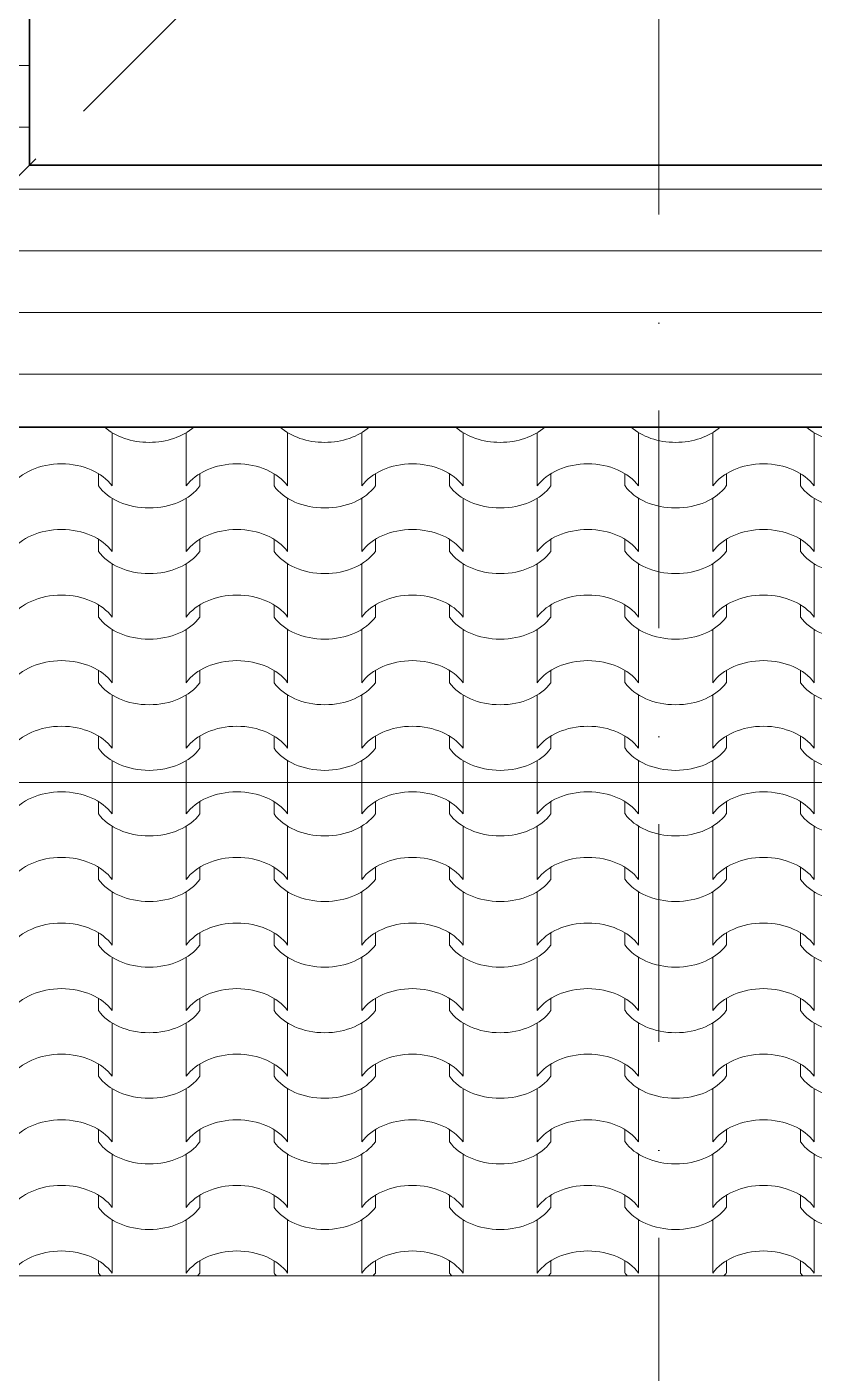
# Model space of a CAD drawing. Header units: millimetres. Extents: x -6000 to 12300, y -11438 to 14364.
# Drawn here: x 2996 to 4272, y -4719 to -2537 of the extents above; entities that cross this region are included whole.
import ezdxf

# ---------------------------------------------------------------- set-up
doc = ezdxf.new("R2010")
doc.units = ezdxf.units.MM
doc.header["$MEASUREMENT"] = 0
doc.linetypes.add('Dot & Dashed', pattern=[670.277762, 352.777767, -176.388884, 0, -141.111112])
doc.linetypes.add('Hidden Line', pattern=[391.222223, 282.222223, -109])
for name, color, linetype in [('Marker - Section', 7, 'Continuous'), ('Shell - Roof', 7, 'Continuous'), ('Structural - Bearing', 7, 'Continuous')]:
    doc.layers.add(name, color=color, linetype=linetype)
for name, color, linetype, lineweight, true_color in [('Marker - Section_Pen_No__85', 7, 'Continuous', 20, 0x80c2ff), ('Shell - Roof_Pen_No__172', 7, 'Continuous', 13, 0xbf8080), ('Shell - Roof_Pen_No__92', 7, 'Continuous', 13, 0xbf8080), ('Structural - Bearing_Pen_No__89', 7, 'Continuous', 20, 0x71cebe)]:
    doc.layers.add(name, color=color, linetype=linetype, lineweight=lineweight, true_color=true_color)
doc.layers.add('Shell - Roof_Pen_No__32', color=15, linetype='Continuous', lineweight=35)

# ---------------------------------------------------------------- blocks, each defined once
blk = doc.blocks.new('Slab_1_5', base_point=(5100, -111.4))
at = {"layer": 'Structural - Bearing_Pen_No__89', "linetype": 'Continuous', "flags": 128}
blk.add_lwpolyline([(5100, -111.4), (5100, 3238.6), (11500, 3238.6), (11500, -3761.4), (2000, -3761.4), (2000, -111.4)], close=True, dxfattribs=at)
blk = doc.blocks.new('*X3')
at = {"layer": 'Shell - Roof_Pen_No__92', "linetype": 'Continuous'}
for p, q in [((3133.9, -3194.8), (3133.9, -3237.9)), ((3254.1, -3194.8), (3254.1, -3237.9)), ((3418.4, -3194.8), (3418.4, -3237.9)), ((3538.6, -3194.8), (3538.6, -3237.9)), ((3702.8, -3194.8), (3702.8, -3237.9)), ((3823.1, -3194.8), (3823.1, -3237.9)), ((3987.3, -3194.8), (3987.3, -3237.9)), ((4107.6, -3194.8), (4107.6, -3237.9)), ((4271.8, -3194.8), (4271.8, -3237.9)), ((3133.9, -3237.9), (3133.9, -3281)), ((3254.1, -3237.9), (3254.1, -3281)), ((3418.4, -3237.9), (3418.4, -3281)), ((3538.6, -3237.9), (3538.6, -3281)), ((3702.8, -3237.9), (3702.8, -3281)), ((3823.1, -3237.9), (3823.1, -3281)), ((3987.3, -3237.9), (3987.3, -3281)), ((4107.6, -3237.9), (4107.6, -3281)), ((4271.8, -3237.9), (4271.8, -3281)), ((3111.9, -3261.2), (3111.9, -3281)), ((3276.1, -3261.2), (3276.1, -3281)), ((3396.4, -3261.2), (3396.4, -3281)), ((3560.6, -3261.2), (3560.6, -3281)), ((3680.8, -3261.2), (3680.8, -3281)), ((3845.1, -3261.2), (3845.1, -3281)), ((3965.3, -3261.2), (3965.3, -3281)), ((4129.6, -3261.2), (4129.6, -3281)), ((4249.8, -3261.2), (4249.8, -3281)), ((3133.9, -3301.1), (3133.9, -3344.2)), ((3254.1, -3301.1), (3254.1, -3344.2)), ((3418.4, -3301.1), (3418.4, -3344.2)), ((3538.6, -3301.1), (3538.6, -3344.2)), ((3702.8, -3301.1), (3702.8, -3344.2)), ((3823.1, -3301.1), (3823.1, -3344.2)), ((3987.3, -3301.1), (3987.3, -3344.2)), ((4107.6, -3301.1), (4107.6, -3344.2)), ((4271.8, -3301.1), (4271.8, -3344.2)), ((3133.9, -3344.2), (3133.9, -3387.3)), ((3254.1, -3344.2), (3254.1, -3387.3)), ((3418.4, -3344.2), (3418.4, -3387.3)), ((3538.6, -3344.2), (3538.6, -3387.3)), ((3702.8, -3344.2), (3702.8, -3387.3)), ((3823.1, -3344.2), (3823.1, -3387.3)), ((3987.3, -3344.2), (3987.3, -3387.3)), ((4107.6, -3344.2), (4107.6, -3387.3)), ((4271.8, -3344.2), (4271.8, -3387.3)), ((3111.9, -3367.5), (3111.9, -3387.3)), ((3276.1, -3367.5), (3276.1, -3387.3)), ((3396.4, -3367.5), (3396.4, -3387.3)), ((3560.6, -3367.5), (3560.6, -3387.3)), ((3680.8, -3367.5), (3680.8, -3387.3)), ((3845.1, -3367.5), (3845.1, -3387.3)), ((3965.3, -3367.5), (3965.3, -3387.3)), ((4129.6, -3367.5), (4129.6, -3387.3)), ((4249.8, -3367.5), (4249.8, -3387.3)), ((3133.9, -3407.4), (3133.9, -3450.5)), ((3254.1, -3407.4), (3254.1, -3450.5)), ((3418.4, -3407.4), (3418.4, -3450.5)), ((3538.6, -3407.4), (3538.6, -3450.5)), ((3702.8, -3407.4), (3702.8, -3450.5)), ((3823.1, -3407.4), (3823.1, -3450.5)), ((3987.3, -3407.4), (3987.3, -3450.5)), ((4107.6, -3407.4), (4107.6, -3450.5)), ((4271.8, -3407.4), (4271.8, -3450.5)), ((3133.9, -3450.5), (3133.9, -3493.6)), ((3254.1, -3450.5), (3254.1, -3493.6)), ((3418.4, -3450.5), (3418.4, -3493.6)), ((3538.6, -3450.5), (3538.6, -3493.6)), ((3702.8, -3450.5), (3702.8, -3493.6)), ((3823.1, -3450.5), (3823.1, -3493.6)), ((3987.3, -3450.5), (3987.3, -3493.6)), ((4107.6, -3450.5), (4107.6, -3493.6)), ((4271.8, -3450.5), (4271.8, -3493.6)), ((3111.9, -3473.8), (3111.9, -3493.6)), ((3276.1, -3473.8), (3276.1, -3493.6)), ((3396.4, -3473.8), (3396.4, -3493.6)), ((3560.6, -3473.8), (3560.6, -3493.6)), ((3680.8, -3473.8), (3680.8, -3493.6)), ((3845.1, -3473.8), (3845.1, -3493.6)), ((3965.3, -3473.8), (3965.3, -3493.6)), ((4129.6, -3473.8), (4129.6, -3493.6)), ((4249.8, -3473.8), (4249.8, -3493.6)), ((3133.9, -3513.7), (3133.9, -3556.8)), ((3254.1, -3513.7), (3254.1, -3556.8)), ((3418.4, -3513.7), (3418.4, -3556.8)), ((3538.6, -3513.7), (3538.6, -3556.8)), ((3702.8, -3513.7), (3702.8, -3556.8)), ((3823.1, -3513.7), (3823.1, -3556.8)), ((3987.3, -3513.7), (3987.3, -3556.8)), ((4107.6, -3513.7), (4107.6, -3556.8)), ((4271.8, -3513.7), (4271.8, -3556.8)), ((3133.9, -3556.8), (3133.9, -3599.9)), ((3254.1, -3556.8), (3254.1, -3599.9)), ((3418.4, -3556.8), (3418.4, -3599.9)), ((3538.6, -3556.8), (3538.6, -3599.9)), ((3702.8, -3556.8), (3702.8, -3599.9)), ((3823.1, -3556.8), (3823.1, -3599.9)), ((3987.3, -3556.8), (3987.3, -3599.9)), ((4107.6, -3556.8), (4107.6, -3599.9)), ((4271.8, -3556.8), (4271.8, -3599.9)), ((3111.9, -3580.1), (3111.9, -3599.9)), ((3276.1, -3580.1), (3276.1, -3599.9)), ((3396.4, -3580.1), (3396.4, -3599.9)), ((3560.6, -3580.1), (3560.6, -3599.9)), ((3680.8, -3580.1), (3680.8, -3599.9)), ((3845.1, -3580.1), (3845.1, -3599.9)), ((3965.3, -3580.1), (3965.3, -3599.9)), ((4129.6, -3580.1), (4129.6, -3599.9)), ((4249.8, -3580.1), (4249.8, -3599.9)), ((3133.9, -3620), (3133.9, -3663.1)), ((3254.1, -3620), (3254.1, -3663.1)), ((3418.4, -3620), (3418.4, -3663.1)), ((3538.6, -3620), (3538.6, -3663.1)), ((3702.8, -3620), (3702.8, -3663.1)), ((3823.1, -3620), (3823.1, -3663.1)), ((3987.3, -3620), (3987.3, -3663.1)), ((4107.6, -3620), (4107.6, -3663.1)), ((4271.8, -3620), (4271.8, -3663.1)), ((3133.9, -3663.1), (3133.9, -3706.2)), ((3254.1, -3663.1), (3254.1, -3706.2)), ((3418.4, -3663.1), (3418.4, -3706.2)), ((3538.6, -3663.1), (3538.6, -3706.2)), ((3702.8, -3663.1), (3702.8, -3706.2)), ((3823.1, -3663.1), (3823.1, -3706.2)), ((3987.3, -3663.1), (3987.3, -3706.2)), ((4107.6, -3663.1), (4107.6, -3706.2)), ((4271.8, -3663.1), (4271.8, -3706.2)), ((3111.9, -3686.4), (3111.9, -3706.2)), ((3276.1, -3686.4), (3276.1, -3706.2)), ((3396.4, -3686.4), (3396.4, -3706.2)), ((3560.6, -3686.4), (3560.6, -3706.2)), ((3680.8, -3686.4), (3680.8, -3706.2)), ((3845.1, -3686.4), (3845.1, -3706.2)), ((3965.3, -3686.4), (3965.3, -3706.2)), ((4129.6, -3686.4), (4129.6, -3706.2)), ((4249.8, -3686.4), (4249.8, -3706.2)), ((3133.9, -3726.3), (3133.9, -3769.4)), ((3254.1, -3726.3), (3254.1, -3769.4)), ((3418.4, -3726.3), (3418.4, -3769.4)), ((3538.6, -3726.3), (3538.6, -3769.4)), ((3702.8, -3726.3), (3702.8, -3769.4)), ((3823.1, -3726.3), (3823.1, -3769.4)), ((3987.3, -3726.3), (3987.3, -3769.4)), ((4107.6, -3726.3), (4107.6, -3769.4)), ((4271.8, -3726.3), (4271.8, -3769.4)), ((3133.9, -3769.4), (3133.9, -3812.5)), ((3254.1, -3769.4), (3254.1, -3812.5)), ((3418.4, -3769.4), (3418.4, -3812.5)), ((3538.6, -3769.4), (3538.6, -3812.5)), ((3702.8, -3769.4), (3702.8, -3812.5)), ((3823.1, -3769.4), (3823.1, -3812.5)), ((3987.3, -3769.4), (3987.3, -3812.5)), ((4107.6, -3769.4), (4107.6, -3812.5)), ((4271.8, -3769.4), (4271.8, -3812.5)), ((3111.9, -3792.7), (3111.9, -3812.5)), ((3276.1, -3792.7), (3276.1, -3812.5)), ((3396.4, -3792.7), (3396.4, -3812.5)), ((3560.6, -3792.7), (3560.6, -3812.5)), ((3680.8, -3792.7), (3680.8, -3812.5)), ((3845.1, -3792.7), (3845.1, -3812.5)), ((3965.3, -3792.7), (3965.3, -3812.5)), ((4129.6, -3792.7), (4129.6, -3812.5)), ((4249.8, -3792.7), (4249.8, -3812.5)), ((3133.9, -3832.6), (3133.9, -3875.7)), ((3254.1, -3832.6), (3254.1, -3875.7)), ((3418.4, -3832.6), (3418.4, -3875.7)), ((3538.6, -3832.6), (3538.6, -3875.7)), ((3702.8, -3832.6), (3702.8, -3875.7)), ((3823.1, -3832.6), (3823.1, -3875.7)), ((3987.3, -3832.6), (3987.3, -3875.7)), ((4107.6, -3832.6), (4107.6, -3875.7)), ((4271.8, -3832.6), (4271.8, -3875.7)), ((3133.9, -3875.7), (3133.9, -3918.8)), ((3254.1, -3875.7), (3254.1, -3918.8)), ((3418.4, -3875.7), (3418.4, -3918.8)), ((3538.6, -3875.7), (3538.6, -3918.8)), ((3702.8, -3875.7), (3702.8, -3918.8)), ((3823.1, -3875.7), (3823.1, -3918.8)), ((3987.3, -3875.7), (3987.3, -3918.8)), ((4107.6, -3875.7), (4107.6, -3918.8)), ((4271.8, -3875.7), (4271.8, -3918.8)), ((3111.9, -3899), (3111.9, -3918.8)), ((3276.1, -3899), (3276.1, -3918.8)), ((3396.4, -3899), (3396.4, -3918.8)), ((3560.6, -3899), (3560.6, -3918.8)), ((3680.8, -3899), (3680.8, -3918.8)), ((3845.1, -3899), (3845.1, -3918.8)), ((3965.3, -3899), (3965.3, -3918.8)), ((4129.6, -3899), (4129.6, -3918.8)), ((4249.8, -3899), (4249.8, -3918.8)), ((3133.9, -3938.9), (3133.9, -3982)), ((3254.1, -3938.9), (3254.1, -3982)), ((3418.4, -3938.9), (3418.4, -3982)), ((3538.6, -3938.9), (3538.6, -3982)), ((3702.8, -3938.9), (3702.8, -3982)), ((3823.1, -3938.9), (3823.1, -3982)), ((3987.3, -3938.9), (3987.3, -3982)), ((4107.6, -3938.9), (4107.6, -3982)), ((4271.8, -3938.9), (4271.8, -3982)), ((3133.9, -3982), (3133.9, -4025.1)), ((3254.1, -3982), (3254.1, -4025.1)), ((3418.4, -3982), (3418.4, -4025.1)), ((3538.6, -3982), (3538.6, -4025.1)), ((3702.8, -3982), (3702.8, -4025.1)), ((3823.1, -3982), (3823.1, -4025.1)), ((3987.3, -3982), (3987.3, -4025.1)), ((4107.6, -3982), (4107.6, -4025.1)), ((4271.8, -3982), (4271.8, -4025.1)), ((3111.9, -4005.3), (3111.9, -4025.1)), ((3276.1, -4005.3), (3276.1, -4025.1)), ((3396.4, -4005.3), (3396.4, -4025.1)), ((3560.6, -4005.3), (3560.6, -4025.1)), ((3680.8, -4005.3), (3680.8, -4025.1)), ((3845.1, -4005.3), (3845.1, -4025.1)), ((3965.3, -4005.3), (3965.3, -4025.1)), ((4129.6, -4005.3), (4129.6, -4025.1)), ((4249.8, -4005.3), (4249.8, -4025.1)), ((3133.9, -4045.2), (3133.9, -4088.3)), ((3254.1, -4045.2), (3254.1, -4088.3)), ((3418.4, -4045.2), (3418.4, -4088.3)), ((3538.6, -4045.2), (3538.6, -4088.3)), ((3702.8, -4045.2), (3702.8, -4088.3)), ((3823.1, -4045.2), (3823.1, -4088.3)), ((3987.3, -4045.2), (3987.3, -4088.3)), ((4107.6, -4045.2), (4107.6, -4088.3)), ((4271.8, -4045.2), (4271.8, -4088.3)), ((3133.9, -4088.3), (3133.9, -4131.4)), ((3254.1, -4088.3), (3254.1, -4131.4)), ((3418.4, -4088.3), (3418.4, -4131.4)), ((3538.6, -4088.3), (3538.6, -4131.4)), ((3702.8, -4088.3), (3702.8, -4131.4)), ((3823.1, -4088.3), (3823.1, -4131.4)), ((3987.3, -4088.3), (3987.3, -4131.4)), ((4107.6, -4088.3), (4107.6, -4131.4)), ((4271.8, -4088.3), (4271.8, -4131.4)), ((3111.9, -4111.6), (3111.9, -4131.4)), ((3276.1, -4111.6), (3276.1, -4131.4)), ((3396.4, -4111.6), (3396.4, -4131.4)), ((3560.6, -4111.6), (3560.6, -4131.4)), ((3680.8, -4111.6), (3680.8, -4131.4)), ((3845.1, -4111.6), (3845.1, -4131.4)), ((3965.3, -4111.6), (3965.3, -4131.4)), ((4129.6, -4111.6), (4129.6, -4131.4)), ((4249.8, -4111.6), (4249.8, -4131.4)), ((3133.9, -4151.5), (3133.9, -4194.6)), ((3254.1, -4151.5), (3254.1, -4194.6)), ((3418.4, -4151.5), (3418.4, -4194.6)), ((3538.6, -4151.5), (3538.6, -4194.6)), ((3702.8, -4151.5), (3702.8, -4194.6)), ((3823.1, -4151.5), (3823.1, -4194.6)), ((3987.3, -4151.5), (3987.3, -4194.6)), ((4107.6, -4151.5), (4107.6, -4194.6)), ((4271.8, -4151.5), (4271.8, -4194.6)), ((3133.9, -4194.6), (3133.9, -4237.7)), ((3254.1, -4194.6), (3254.1, -4237.7)), ((3418.4, -4194.6), (3418.4, -4237.7)), ((3538.6, -4194.6), (3538.6, -4237.7)), ((3702.8, -4194.6), (3702.8, -4237.7)), ((3823.1, -4194.6), (3823.1, -4237.7)), ((3987.3, -4194.6), (3987.3, -4237.7)), ((4107.6, -4194.6), (4107.6, -4237.7)), ((4271.8, -4194.6), (4271.8, -4237.7)), ((3111.9, -4217.9), (3111.9, -4237.7)), ((3276.1, -4217.9), (3276.1, -4237.7)), ((3396.4, -4217.9), (3396.4, -4237.7)), ((3560.6, -4217.9), (3560.6, -4237.7)), ((3680.8, -4217.9), (3680.8, -4237.7)), ((3845.1, -4217.9), (3845.1, -4237.7)), ((3965.3, -4217.9), (3965.3, -4237.7)), ((4129.6, -4217.9), (4129.6, -4237.7)), ((4249.8, -4217.9), (4249.8, -4237.7)), ((3133.9, -4257.8), (3133.9, -4300.9)), ((3254.1, -4257.8), (3254.1, -4300.9)), ((3418.4, -4257.8), (3418.4, -4300.9)), ((3538.6, -4257.8), (3538.6, -4300.9)), ((3702.8, -4257.8), (3702.8, -4300.9)), ((3823.1, -4257.8), (3823.1, -4300.9)), ((3987.3, -4257.8), (3987.3, -4300.9)), ((4107.6, -4257.8), (4107.6, -4300.9)), ((4271.8, -4257.8), (4271.8, -4300.9)), ((3133.9, -4300.9), (3133.9, -4344)), ((3254.1, -4300.9), (3254.1, -4344)), ((3418.4, -4300.9), (3418.4, -4344)), ((3538.6, -4300.9), (3538.6, -4344)), ((3702.8, -4300.9), (3702.8, -4344)), ((3823.1, -4300.9), (3823.1, -4344)), ((3987.3, -4300.9), (3987.3, -4344)), ((4107.6, -4300.9), (4107.6, -4344)), ((4271.8, -4300.9), (4271.8, -4344)), ((3111.9, -4324.2), (3111.9, -4344)), ((3276.1, -4324.2), (3276.1, -4344)), ((3396.4, -4324.2), (3396.4, -4344)), ((3560.6, -4324.2), (3560.6, -4344)), ((3680.8, -4324.2), (3680.8, -4344)), ((3845.1, -4324.2), (3845.1, -4344)), ((3965.3, -4324.2), (3965.3, -4344)), ((4129.6, -4324.2), (4129.6, -4344)), ((4249.8, -4324.2), (4249.8, -4344)), ((3133.9, -4364.1), (3133.9, -4407.2)), ((3254.1, -4364.1), (3254.1, -4407.2)), ((3418.4, -4364.1), (3418.4, -4407.2)), ((3538.6, -4364.1), (3538.6, -4407.2)), ((3702.8, -4364.1), (3702.8, -4407.2)), ((3823.1, -4364.1), (3823.1, -4407.2)), ((3987.3, -4364.1), (3987.3, -4407.2)), ((4107.6, -4364.1), (4107.6, -4407.2)), ((4271.8, -4364.1), (4271.8, -4407.2)), ((3133.9, -4407.2), (3133.9, -4450.3)), ((3254.1, -4407.2), (3254.1, -4450.3)), ((3418.4, -4407.2), (3418.4, -4450.3)), ((3538.6, -4407.2), (3538.6, -4450.3)), ((3702.8, -4407.2), (3702.8, -4450.3)), ((3823.1, -4407.2), (3823.1, -4450.3)), ((3987.3, -4407.2), (3987.3, -4450.3)), ((4107.6, -4407.2), (4107.6, -4450.3)), ((4271.8, -4407.2), (4271.8, -4450.3)), ((3111.9, -4430.5), (3111.9, -4450.3)), ((3276.1, -4430.5), (3276.1, -4450.3)), ((3396.4, -4430.5), (3396.4, -4450.3)), ((3560.6, -4430.5), (3560.6, -4450.3)), ((3680.8, -4430.5), (3680.8, -4450.3)), ((3845.1, -4430.5), (3845.1, -4450.3)), ((3965.3, -4430.5), (3965.3, -4450.3)), ((4129.6, -4430.5), (4129.6, -4450.3)), ((4249.8, -4430.5), (4249.8, -4450.3)), ((3133.9, -4470.4), (3133.9, -4513.5)), ((3254.1, -4470.4), (3254.1, -4513.5)), ((3418.4, -4470.4), (3418.4, -4513.5)), ((3538.6, -4470.4), (3538.6, -4513.5)), ((3702.8, -4470.4), (3702.8, -4513.5)), ((3823.1, -4470.4), (3823.1, -4513.5)), ((3987.3, -4470.4), (3987.3, -4513.5)), ((4107.6, -4470.4), (4107.6, -4513.5)), ((4271.8, -4470.4), (4271.8, -4513.5)), ((3133.9, -4513.5), (3133.9, -4556.6)), ((3254.1, -4513.5), (3254.1, -4556.6)), ((3418.4, -4513.5), (3418.4, -4556.6)), ((3538.6, -4513.5), (3538.6, -4556.6)), ((3702.8, -4513.5), (3702.8, -4556.6)), ((3823.1, -4513.5), (3823.1, -4556.6)), ((3987.3, -4513.5), (3987.3, -4556.6)), ((4107.6, -4513.5), (4107.6, -4556.6)), ((4271.8, -4513.5), (4271.8, -4556.6)), ((3111.9, -4536.8), (3111.9, -4556.6)), ((3276.1, -4536.8), (3276.1, -4556.6)), ((3396.4, -4536.8), (3396.4, -4556.6)), ((3560.6, -4536.8), (3560.6, -4556.6)), ((3680.8, -4536.8), (3680.8, -4556.6)), ((3845.1, -4536.8), (3845.1, -4556.6)), ((3965.3, -4536.8), (3965.3, -4556.6)), ((4129.6, -4536.8), (4129.6, -4556.6)), ((4249.8, -4536.8), (4249.8, -4556.6))]:
    blk.add_line(p, q, dxfattribs=at)
for centre, major_axis, start_param, end_param in [((3194, -3145.5), (91.9, 0), 3.807649, 5.617129), ((3478.5, -3145.5), (91.9, 0), 3.807649, 5.617129), ((3763, -3145.5), (91.9, 0), 3.807649, 5.617129), ((4047.4, -3145.5), (91.9, 0), 3.807649, 5.617129), ((4331.9, -3145.5), (91.9, 0), 3.807649, 5.617129), ((3052, -3310.7), (92.5, 0), 1.573772, 2.670554), ((3051.5, -3310.7), (92.5, 0), 0.471039, 1.56782), ((3336.5, -3310.7), (92.5, 0), 1.573772, 2.670554), ((3336, -3310.7), (92.5, 0), 0.471039, 1.56782), ((3621, -3310.7), (92.5, 0), 1.573772, 2.670554), ((3620.4, -3310.7), (92.5, 0), 0.471039, 1.56782), ((3905.5, -3310.7), (92.5, 0), 1.573772, 2.670554), ((3904.9, -3310.7), (92.5, 0), 0.471039, 1.56782), ((4190, -3310.7), (92.5, 0), 1.573772, 2.670554), ((4189.4, -3310.7), (92.5, 0), 0.471039, 1.56782), ((3194, -3251.8), (91.9, 0), 3.607672, 5.817106), ((3478.5, -3251.8), (91.9, 0), 3.607672, 5.817106), ((3763, -3251.8), (91.9, 0), 3.607672, 5.817106), ((4047.4, -3251.8), (91.9, 0), 3.607672, 5.817106), ((4331.9, -3251.8), (91.9, 0), 3.607672, 5.817106), ((3052, -3417), (92.5, 0), 1.573772, 2.670554), ((3051.5, -3417), (92.5, 0), 0.471039, 1.56782), ((3336.5, -3417), (92.5, 0), 1.573772, 2.670554), ((3336, -3417), (92.5, 0), 0.471039, 1.56782), ((3621, -3417), (92.5, 0), 1.573772, 2.670554), ((3620.4, -3417), (92.5, 0), 0.471039, 1.56782), ((3905.5, -3417), (92.5, 0), 1.573772, 2.670554), ((3904.9, -3417), (92.5, 0), 0.471039, 1.56782), ((4190, -3417), (92.5, 0), 1.573772, 2.670554), ((4189.4, -3417), (92.5, 0), 0.471039, 1.56782), ((3194, -3358.1), (91.9, 0), 3.607672, 5.817106), ((3478.5, -3358.1), (91.9, 0), 3.607672, 5.817106), ((3763, -3358.1), (91.9, 0), 3.607672, 5.817106), ((4047.4, -3358.1), (91.9, 0), 3.607672, 5.817106), ((4331.9, -3358.1), (91.9, 0), 3.607672, 5.817106), ((3052, -3523.3), (92.5, 0), 1.573772, 2.670554), ((3051.5, -3523.3), (92.5, 0), 0.471039, 1.56782), ((3336.5, -3523.3), (92.5, 0), 1.573772, 2.670554), ((3336, -3523.3), (92.5, 0), 0.471039, 1.56782), ((3621, -3523.3), (92.5, 0), 1.573772, 2.670554), ((3620.4, -3523.3), (92.5, 0), 0.471039, 1.56782), ((3905.5, -3523.3), (92.5, 0), 1.573772, 2.670554), ((3904.9, -3523.3), (92.5, 0), 0.471039, 1.56782), ((4190, -3523.3), (92.5, 0), 1.573772, 2.670554), ((4189.4, -3523.3), (92.5, 0), 0.471039, 1.56782), ((3194, -3464.4), (91.9, 0), 3.607672, 5.817106), ((3478.5, -3464.4), (91.9, 0), 3.607672, 5.817106), ((3763, -3464.4), (91.9, 0), 3.607672, 5.817106), ((4047.4, -3464.4), (91.9, 0), 3.607672, 5.817106), ((4331.9, -3464.4), (91.9, 0), 3.607672, 5.817106), ((3052, -3629.6), (92.5, 0), 1.573772, 2.670554), ((3051.5, -3629.6), (92.5, 0), 0.471039, 1.56782), ((3336.5, -3629.6), (92.5, 0), 1.573772, 2.670554), ((3336, -3629.6), (92.5, 0), 0.471039, 1.56782), ((3621, -3629.6), (92.5, 0), 1.573772, 2.670554), ((3620.4, -3629.6), (92.5, 0), 0.471039, 1.56782), ((3905.5, -3629.6), (92.5, 0), 1.573772, 2.670554), ((3904.9, -3629.6), (92.5, 0), 0.471039, 1.56782), ((4190, -3629.6), (92.5, 0), 1.573772, 2.670554), ((4189.4, -3629.6), (92.5, 0), 0.471039, 1.56782), ((3194, -3570.7), (91.9, 0), 3.607672, 5.817106), ((3478.5, -3570.7), (91.9, 0), 3.607672, 5.817106), ((3763, -3570.7), (91.9, 0), 3.607672, 5.817106), ((4047.4, -3570.7), (91.9, 0), 3.607672, 5.817106), ((4331.9, -3570.7), (91.9, 0), 3.607672, 5.817106), ((3052, -3735.9), (92.5, 0), 1.573772, 2.670554), ((3051.5, -3735.9), (92.5, 0), 0.471039, 1.56782), ((3336.5, -3735.9), (92.5, 0), 1.573772, 2.670554), ((3336, -3735.9), (92.5, 0), 0.471039, 1.56782), ((3621, -3735.9), (92.5, 0), 1.573772, 2.670554), ((3620.4, -3735.9), (92.5, 0), 0.471039, 1.56782), ((3905.5, -3735.9), (92.5, 0), 1.573772, 2.670554), ((3904.9, -3735.9), (92.5, 0), 0.471039, 1.56782), ((4190, -3735.9), (92.5, 0), 1.573772, 2.670554), ((4189.4, -3735.9), (92.5, 0), 0.471039, 1.56782), ((3194, -3677), (91.9, 0), 3.607672, 5.817106), ((3478.5, -3677), (91.9, 0), 3.607672, 5.817106), ((3763, -3677), (91.9, 0), 3.607672, 5.817106), ((4047.4, -3677), (91.9, 0), 3.607672, 5.817106), ((4331.9, -3677), (91.9, 0), 3.607672, 5.817106), ((3052, -3842.2), (92.5, 0), 1.573772, 2.670554), ((3051.5, -3842.2), (92.5, 0), 0.471039, 1.56782), ((3336.5, -3842.2), (92.5, 0), 1.573772, 2.670554), ((3336, -3842.2), (92.5, 0), 0.471039, 1.56782), ((3621, -3842.2), (92.5, 0), 1.573772, 2.670554), ((3620.4, -3842.2), (92.5, 0), 0.471039, 1.56782), ((3905.5, -3842.2), (92.5, 0), 1.573772, 2.670554), ((3904.9, -3842.2), (92.5, 0), 0.471039, 1.56782), ((4190, -3842.2), (92.5, 0), 1.573772, 2.670554), ((4189.4, -3842.2), (92.5, 0), 0.471039, 1.56782), ((3194, -3783.3), (91.9, 0), 3.607672, 5.817106), ((3478.5, -3783.3), (91.9, 0), 3.607672, 5.817106), ((3763, -3783.3), (91.9, 0), 3.607672, 5.817106), ((4047.4, -3783.3), (91.9, 0), 3.607672, 5.817106), ((4331.9, -3783.3), (91.9, 0), 3.607672, 5.817106), ((3052, -3948.5), (92.5, 0), 1.573772, 2.670554), ((3051.5, -3948.5), (92.5, 0), 0.471039, 1.56782), ((3336.5, -3948.5), (92.5, 0), 1.573772, 2.670554), ((3336, -3948.5), (92.5, 0), 0.471039, 1.56782), ((3621, -3948.5), (92.5, 0), 1.573772, 2.670554), ((3620.4, -3948.5), (92.5, 0), 0.471039, 1.56782), ((3905.5, -3948.5), (92.5, 0), 1.573772, 2.670554), ((3904.9, -3948.5), (92.5, 0), 0.471039, 1.56782), ((4190, -3948.5), (92.5, 0), 1.573772, 2.670554), ((4189.4, -3948.5), (92.5, 0), 0.471039, 1.56782), ((3194, -3889.6), (91.9, 0), 3.607672, 5.817106), ((3478.5, -3889.6), (91.9, 0), 3.607672, 5.817106), ((3763, -3889.6), (91.9, 0), 3.607672, 5.817106), ((4047.4, -3889.6), (91.9, 0), 3.607672, 5.817106), ((4331.9, -3889.6), (91.9, 0), 3.607672, 5.817106), ((3052, -4054.8), (92.5, 0), 1.573772, 2.670554), ((3051.5, -4054.8), (92.5, 0), 0.471039, 1.56782), ((3336.5, -4054.8), (92.5, 0), 1.573772, 2.670554), ((3336, -4054.8), (92.5, 0), 0.471039, 1.56782), ((3621, -4054.8), (92.5, 0), 1.573772, 2.670554), ((3620.4, -4054.8), (92.5, 0), 0.471039, 1.56782), ((3905.5, -4054.8), (92.5, 0), 1.573772, 2.670554), ((3904.9, -4054.8), (92.5, 0), 0.471039, 1.56782), ((4190, -4054.8), (92.5, 0), 1.573772, 2.670554), ((4189.4, -4054.8), (92.5, 0), 0.471039, 1.56782), ((3194, -3995.9), (91.9, 0), 3.607672, 5.817106), ((3478.5, -3995.9), (91.9, 0), 3.607672, 5.817106), ((3763, -3995.9), (91.9, 0), 3.607672, 5.817106), ((4047.4, -3995.9), (91.9, 0), 3.607672, 5.817106), ((4331.9, -3995.9), (91.9, 0), 3.607672, 5.817106), ((3052, -4161.1), (92.5, 0), 1.573772, 2.670554), ((3051.5, -4161.1), (92.5, 0), 0.471039, 1.56782), ((3336.5, -4161.1), (92.5, 0), 1.573772, 2.670554), ((3336, -4161.1), (92.5, 0), 0.471039, 1.56782), ((3621, -4161.1), (92.5, 0), 1.573772, 2.670554), ((3620.4, -4161.1), (92.5, 0), 0.471039, 1.56782), ((3905.5, -4161.1), (92.5, 0), 1.573772, 2.670554), ((3904.9, -4161.1), (92.5, 0), 0.471039, 1.56782), ((4190, -4161.1), (92.5, 0), 1.573772, 2.670554), ((4189.4, -4161.1), (92.5, 0), 0.471039, 1.56782), ((3194, -4102.2), (91.9, 0), 3.607672, 5.817106), ((3478.5, -4102.2), (91.9, 0), 3.607672, 5.817106), ((3763, -4102.2), (91.9, 0), 3.607672, 5.817106), ((4047.4, -4102.2), (91.9, 0), 3.607672, 5.817106), ((4331.9, -4102.2), (91.9, 0), 3.607672, 5.817106), ((3052, -4267.4), (92.5, 0), 1.573772, 2.670554), ((3051.5, -4267.4), (92.5, 0), 0.471039, 1.56782), ((3336.5, -4267.4), (92.5, 0), 1.573772, 2.670554), ((3336, -4267.4), (92.5, 0), 0.471039, 1.56782), ((3621, -4267.4), (92.5, 0), 1.573772, 2.670554), ((3620.4, -4267.4), (92.5, 0), 0.471039, 1.56782), ((3905.5, -4267.4), (92.5, 0), 1.573772, 2.670554), ((3904.9, -4267.4), (92.5, 0), 0.471039, 1.56782), ((4190, -4267.4), (92.5, 0), 1.573772, 2.670554), ((4189.4, -4267.4), (92.5, 0), 0.471039, 1.56782), ((3194, -4208.5), (91.9, 0), 3.607672, 5.817106), ((3478.5, -4208.5), (91.9, 0), 3.607672, 5.817106), ((3763, -4208.5), (91.9, 0), 3.607672, 5.817106), ((4047.4, -4208.5), (91.9, 0), 3.607672, 5.817106), ((4331.9, -4208.5), (91.9, 0), 3.607672, 5.817106), ((3052, -4373.7), (92.5, 0), 1.573772, 2.670554), ((3051.5, -4373.7), (92.5, 0), 0.471039, 1.56782), ((3336.5, -4373.7), (92.5, 0), 1.573772, 2.670554), ((3336, -4373.7), (92.5, 0), 0.471039, 1.56782), ((3621, -4373.7), (92.5, 0), 1.573772, 2.670554), ((3620.4, -4373.7), (92.5, 0), 0.471039, 1.56782), ((3905.5, -4373.7), (92.5, 0), 1.573772, 2.670554), ((3904.9, -4373.7), (92.5, 0), 0.471039, 1.56782), ((4190, -4373.7), (92.5, 0), 1.573772, 2.670554), ((4189.4, -4373.7), (92.5, 0), 0.471039, 1.56782), ((3194, -4314.8), (91.9, 0), 3.607672, 5.817106), ((3478.5, -4314.8), (91.9, 0), 3.607672, 5.817106), ((3763, -4314.8), (91.9, 0), 3.607672, 5.817106), ((4047.4, -4314.8), (91.9, 0), 3.607672, 5.817106), ((4331.9, -4314.8), (91.9, 0), 3.607672, 5.817106), ((3052, -4480), (92.5, 0), 1.573772, 2.670554), ((3051.5, -4480), (92.5, 0), 0.471039, 1.56782), ((3336.5, -4480), (92.5, 0), 1.573772, 2.670554), ((3336, -4480), (92.5, 0), 0.471039, 1.56782), ((3621, -4480), (92.5, 0), 1.573772, 2.670554), ((3620.4, -4480), (92.5, 0), 0.471039, 1.56782), ((3905.5, -4480), (92.5, 0), 1.573772, 2.670554), ((3904.9, -4480), (92.5, 0), 0.471039, 1.56782), ((4190, -4480), (92.5, 0), 1.573772, 2.670554), ((4189.4, -4480), (92.5, 0), 0.471039, 1.56782), ((3194, -4421.1), (91.9, 0), 3.607672, 5.817106), ((3478.5, -4421.1), (91.9, 0), 3.607672, 5.817106), ((3763, -4421.1), (91.9, 0), 3.607672, 5.817106), ((4047.4, -4421.1), (91.9, 0), 3.607672, 5.817106), ((4331.9, -4421.1), (91.9, 0), 3.607672, 5.817106), ((3052, -4586.3), (92.5, 0), 1.573772, 2.670554), ((3051.5, -4586.3), (92.5, 0), 0.471039, 1.56782), ((3336.5, -4586.3), (92.5, 0), 1.573772, 2.670554), ((3336, -4586.3), (92.5, 0), 0.471039, 1.56782), ((3621, -4586.3), (92.5, 0), 1.573772, 2.670554), ((3620.4, -4586.3), (92.5, 0), 0.471039, 1.56782), ((3905.5, -4586.3), (92.5, 0), 1.573772, 2.670554), ((3904.9, -4586.3), (92.5, 0), 0.471039, 1.56782), ((4190, -4586.3), (92.5, 0), 1.573772, 2.670554), ((4189.4, -4586.3), (92.5, 0), 0.471039, 1.56782), ((3194, -4527.4), (91.9, 0), 3.607672, 3.691171), ((3194, -4527.4), (91.9, 0), 5.733607, 5.817106), ((3478.5, -4527.4), (91.9, 0), 3.607672, 3.691171), ((3478.5, -4527.4), (91.9, 0), 5.733607, 5.817106), ((3763, -4527.4), (91.9, 0), 3.607672, 3.691171), ((3763, -4527.4), (91.9, 0), 5.733607, 5.817106), ((4047.4, -4527.4), (91.9, 0), 3.607672, 3.691171), ((4047.4, -4527.4), (91.9, 0), 5.733607, 5.817106), ((4331.9, -4527.4), (91.9, 0), 3.607672, 3.691171)]:
    blk.add_ellipse(centre, major_axis=major_axis, ratio=0.707107, start_param=start_param, end_param=end_param, dxfattribs=at)
blk = doc.blocks.new('Roof_1_5', base_point=(1200, -4561.4))
at = {"layer": 'Shell - Roof_Pen_No__172', "linetype": 'Continuous'}
h = blk.add_hatch(dxfattribs=at)
h.set_pattern_fill('Roof_Tile_0005', color=256, style=0, pattern_type=2)
h.set_pattern_definition([(0, (0, 0), (0, 100), [])])
h.paths.add_polyline_path([(2575.7, -3185.6), (10924.3, -3185.6), (10924.3, 2662.9), (2575.7, 2662.9)])
h.paths.add_polyline_path([(3000, -2761.4), (3000, 2238.6), (10500, 2238.6), (10500, -2761.4)], flags=0)
at = {"layer": 'Shell - Roof_Pen_No__32', "linetype": 'Continuous'}
for p, q in [((3000, 2238.6), (3000, -2761.4)), ((10500, -2761.4), (3000, -2761.4)), ((10924.3, -3185.6), (2575.7, -3185.6))]:
    blk.add_line(p, q, dxfattribs=at)
at = {"layer": 'Shell - Roof_Pen_No__92', "linetype": 'Hidden Line', "flags": 128}
blk.add_lwpolyline([(5500, -261.4), (2575.7, -3185.6)], dxfattribs=at)
at = {"layer": 'Shell - Roof_Pen_No__92', "linetype": 'Continuous', "flags": 128}
blk.add_lwpolyline([(12300, -4561.4), (1200, -4561.4)], dxfattribs=at)
at = {"layer": 'Shell - Roof', "color": 23, "linetype": 'Continuous', "lineweight": 13, "true_color": 0xbf8080}
blk.add_blockref('*X3', (0, 0), dxfattribs=at)
blk = doc.blocks.new('Cutting Plane_1_5', base_point=(4020.2, 10248.8))
at = {"layer": 'Marker - Section_Pen_No__85', "linetype": 'Dot & Dashed'}
blk.add_line((4020.2, 10248.8), (4020.2, -10092.3), dxfattribs=at)

msp = doc.modelspace()

# ---------------------------------------------------------------- block references
at = {"layer": 'Marker - Section', "color": 151, "lineweight": 20, "true_color": 0x80c2ff}
msp.add_blockref('Cutting Plane_1_5', (4020.2, 10248.8), dxfattribs=at)
at = {"layer": 'Shell - Roof', "color": 23, "linetype": 'Continuous', "lineweight": 13, "true_color": 0xbf8080}
msp.add_blockref('Roof_1_5', (1200, -4561.4), dxfattribs=at)
at = {"layer": 'Structural - Bearing', "color": 123, "linetype": 'Continuous', "lineweight": 20, "true_color": 0x71cebe}
msp.add_blockref('Slab_1_5', (5100, -111.4), dxfattribs=at)

doc.saveas('drawing.dxf')
